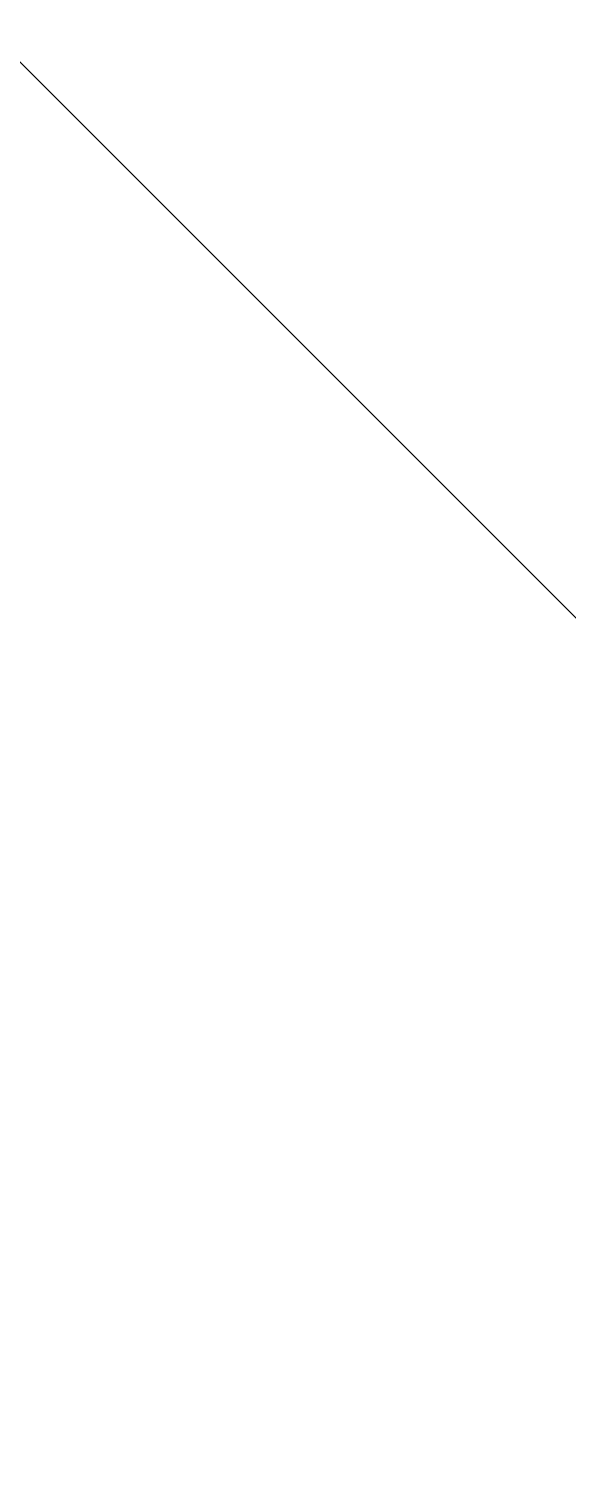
# Model space of a CAD drawing. Header units: millimetres. Extents: x -46397 to 283259, y -8690 to 23983.
# Drawn here: x -39634.704 to -39634.411, y -2264.903 to -2264.117 of the extents above; entities that cross this region are included whole.
import ezdxf

# ---------------------------------------------------------------- set-up
doc = ezdxf.new("R2010")
doc.units = ezdxf.units.MM
doc.linetypes.add('HIDDENX2', pattern=[0.75, 0.5, -0.25])

# ---------------------------------------------------------------- blocks, each defined once
blk = doc.blocks.new('ksajd jkajkdqwe')
at = {"color": 1, "linetype": 'HIDDENX2', "lineweight": 0, "ltscale": 10}
blk.add_line((5744.65589, -687.73854), (5752.06578, -695.14843), dxfattribs=at)
blk.add_circle((5763.87447, -683.33975), 16.7, dxfattribs=at)
at = {"color": 2, "linetype": 'Continuous', "lineweight": 0, "ltscale": 10}
for radius, start, end in [(17.42523, 174.044313, 225), (19.60094, 197.747855, 252.252145)]:
    blk.add_arc((5763.87447, -683.33975), radius, start, end, dxfattribs=at)
blk.add_rational_spline([(5744.43914, -688.54743), (5748.25143, -692.35972), (5751.55296, -695.66125)], [1.34963998936, 1.45403500584, 1.45403500584], degree=2, dxfattribs=at)

msp = doc.modelspace()

# ---------------------------------------------------------------- block references
msp.add_blockref('ksajd jkajkdqwe', (-45381.71218, -1574.04891, -1.49911))

doc.saveas('drawing.dxf')
